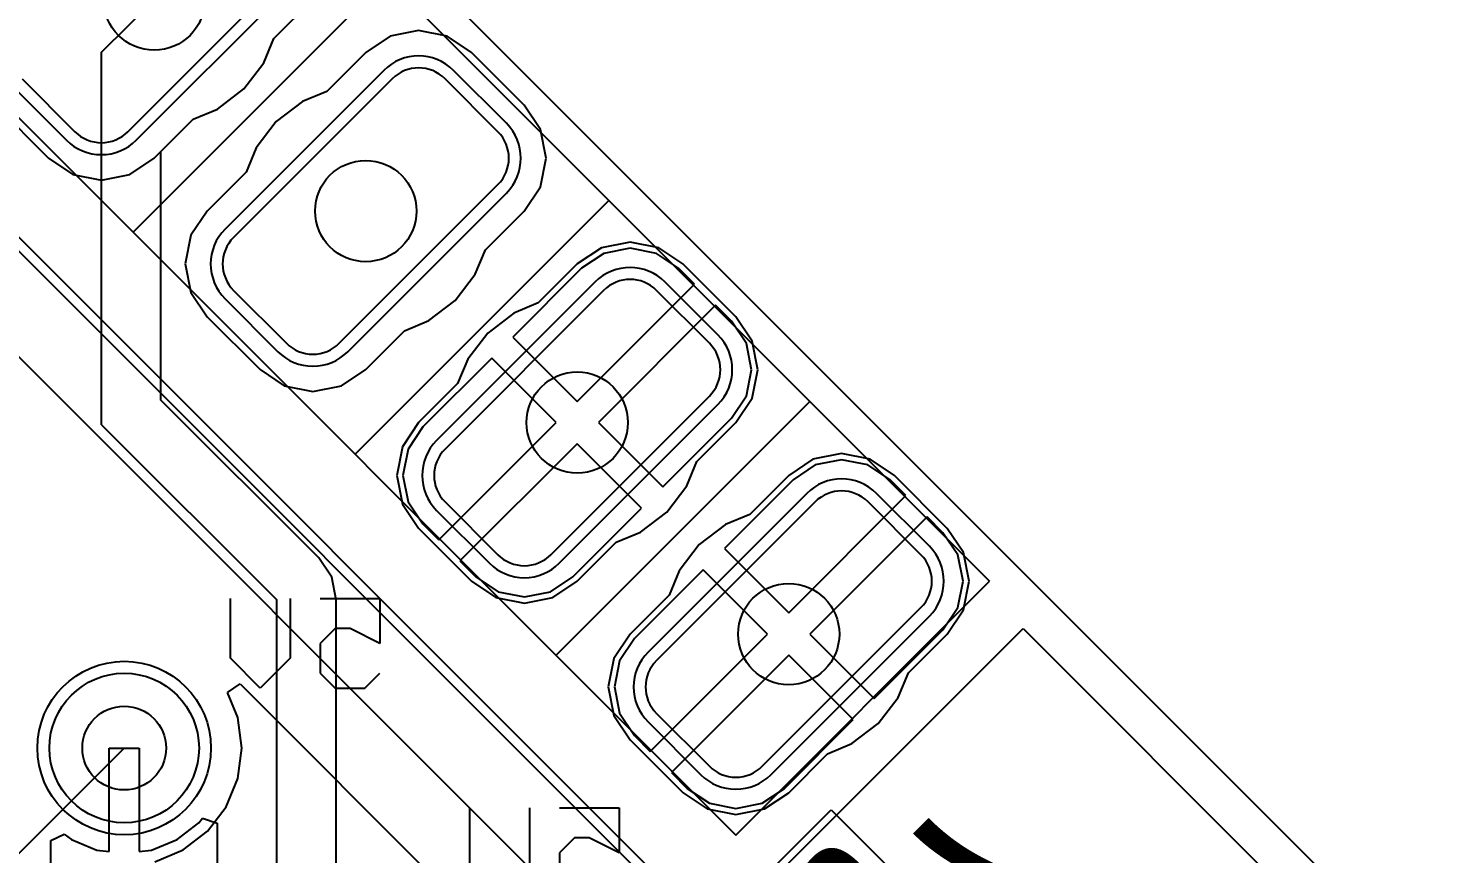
# Model space of a CAD drawing. Header units: millimetres. Extents: x 0 to 2.36, y 0 to 2.36.
# Drawn here: x 1.8874 to 2.36, y 1.7147 to 1.9906 of the extents above; entities that cross this region are included whole.
import ezdxf

# ---------------------------------------------------------------- set-up
doc = ezdxf.new("R2010")
doc.units = ezdxf.units.MM
doc.header["$MEASUREMENT"] = 0
for name, color, linetype in [('BottomLayer', 5, 'Continuous'), ('BottomOverlay', 54, 'Continuous'), ('BottomSolder', 6, 'Continuous'), ('MultiLayer', 9, 'Continuous'), ('PadHoleLayer', 156, 'Continuous'), ('TopLayer', 1, 'Continuous'), ('TopOverlay', 2, 'Continuous'), ('TopSolder', 216, 'Continuous'), ('ViaHoleLayer', 16, 'Continuous')]:
    doc.layers.add(name, color=color, linetype=linetype)

# ---------------------------------------------------------------- blocks, each defined once
blk = doc.blocks.new('___6_______B_4')
at = {"layer": 'BottomLayer'}
for p, q in [((-0.05, -0.1875), (-0.05, -0.2125)), ((-0.0375, -0.225), (0.0375, -0.225)), ((0.0375, -0.275), (-0.0375, -0.275)), ((-0.05, -0.2875), (-0.05, -0.3125)), ((0.05, -0.3125), (0.05, -0.2875)), ((-0.0375, -0.325), (0.0375, -0.325)), ((0.0375, -0.375), (-0.0375, -0.375)), ((-0.05, -0.3875), (-0.05, -0.4125)), ((0.05, -0.4125), (0.05, -0.3875)), ((-0.0375, -0.425), (0.0375, -0.425)), ((0.0375, -0.475), (-0.0375, -0.475)), ((-0.05, -0.4875), (-0.05, -0.5125)), ((0.05, -0.5125), (0.05, -0.4875)), ((-0.0375, -0.525), (0.0375, -0.525))]:
    blk.add_line(p, q, dxfattribs=at)
for centre, start, end in [((-0.0375, -0.2125), 180, 270), ((-0.0375, -0.2875), 90, 180), ((0.0375, -0.2875), 0, 90), ((-0.0375, -0.3125), 180, 270), ((0.0375, -0.3125), 270, 0), ((-0.0375, -0.3875), 90, 180), ((0.0375, -0.3875), 0, 90), ((-0.0375, -0.4125), 180, 270), ((0.0375, -0.4125), 270, 0), ((-0.0375, -0.4875), 90, 180), ((0.0375, -0.4875), 0, 90), ((-0.0375, -0.5125), 180, 270), ((0.0375, -0.5125), 270, 0)]:
    blk.add_arc(centre, 0.0125, start, end, dxfattribs=at)
at = {"layer": 'BottomOverlay'}
for p, q in [((-0.06, 0.045), (-0.06, -0.535)), ((0.06, 0.045), (0.06, -0.535)), ((-0.06, -0.25), (0.06, -0.25)), ((-0.06, -0.355), (0.06, -0.355)), ((-0.06, -0.45), (0.06, -0.45)), ((-0.06, -0.535), (0.06, -0.535))]:
    blk.add_line(p, q, dxfattribs=at)
at = {"layer": 'BottomSolder'}
for p, q in [((-0.054, -0.1875), (-0.054, -0.2125)), ((-0.0375, -0.229), (0.0375, -0.229)), ((0.0375, -0.271), (-0.0375, -0.271)), ((-0.054, -0.2875), (-0.054, -0.3125)), ((0.054, -0.3125), (0.054, -0.2875)), ((-0.0375, -0.329), (0.0375, -0.329)), ((0.0375, -0.371), (-0.0375, -0.371)), ((-0.054, -0.3875), (-0.054, -0.4125)), ((0.054, -0.4125), (0.054, -0.3875)), ((-0.0375, -0.429), (0.0375, -0.429)), ((0.0375, -0.471), (-0.0375, -0.471)), ((-0.054, -0.4875), (-0.054, -0.5125)), ((0.054, -0.5125), (0.054, -0.4875)), ((-0.0375, -0.529), (0.0375, -0.529))]:
    blk.add_line(p, q, dxfattribs=at)
for centre, start, end in [((-0.0375, -0.2125), 180, 270), ((-0.0375, -0.2875), 90, 180), ((0.0375, -0.2875), 0, 90), ((-0.0375, -0.3125), 180, 270), ((0.0375, -0.3125), 270, 0), ((-0.0375, -0.3875), 90, 180), ((0.0375, -0.3875), 0, 90), ((-0.0375, -0.4125), 180, 270), ((0.0375, -0.4125), 270, 0), ((-0.0375, -0.4875), 90, 180), ((0.0375, -0.4875), 0, 90), ((-0.0375, -0.5125), 180, 270), ((0.0375, -0.5125), 270, 0)]:
    blk.add_arc(centre, 0.0165, start, end, dxfattribs=at)
at = {"layer": 'MultiLayer'}
for p, q in [((-0.05, -0.1875), (-0.05, -0.2125)), ((-0.0375, -0.225), (0.0375, -0.225)), ((0.0375, -0.275), (-0.0375, -0.275)), ((-0.05, -0.2875), (-0.05, -0.3125)), ((0.05, -0.3125), (0.05, -0.2875)), ((-0.0375, -0.325), (0.0375, -0.325)), ((0.0375, -0.375), (-0.0375, -0.375)), ((-0.05, -0.3875), (-0.05, -0.4125)), ((0.05, -0.4125), (0.05, -0.3875)), ((-0.0375, -0.425), (0.0375, -0.425)), ((0.0375, -0.475), (-0.0375, -0.475)), ((-0.05, -0.4875), (-0.05, -0.5125)), ((0.05, -0.5125), (0.05, -0.4875)), ((-0.0375, -0.525), (0.0375, -0.525))]:
    blk.add_line(p, q, dxfattribs=at)
for centre, start, end in [((-0.0375, -0.2125), 180, 270), ((-0.0375, -0.2875), 90, 180), ((0.0375, -0.2875), 0, 90), ((-0.0375, -0.3125), 180, 270), ((0.0375, -0.3125), 270, 0), ((-0.0375, -0.3875), 90, 180), ((0.0375, -0.3875), 0, 90), ((-0.0375, -0.4125), 180, 270), ((0.0375, -0.4125), 270, 0), ((-0.0375, -0.4875), 90, 180), ((0.0375, -0.4875), 0, 90), ((-0.0375, -0.5125), 180, 270), ((0.0375, -0.5125), 270, 0)]:
    blk.add_arc(centre, 0.0125, start, end, dxfattribs=at)
at = {"layer": 'PadHoleLayer'}
for centre in [(0, -0.2), (0, -0.3), (0, -0.4), (0, -0.5)]:
    blk.add_circle(centre, 0.01693, dxfattribs=at)
at = {"layer": 'TopLayer'}
for p, q in [((-0.05, -0.1875), (-0.05, -0.2125)), ((-0.0375, -0.225), (0.0375, -0.225)), ((0.0375, -0.275), (-0.0375, -0.275)), ((-0.05, -0.2875), (-0.05, -0.3125)), ((0.05, -0.3125), (0.05, -0.2875)), ((-0.0375, -0.325), (0.0375, -0.325)), ((0.0375, -0.375), (-0.0375, -0.375)), ((-0.05, -0.3875), (-0.05, -0.4125)), ((0.05, -0.4125), (0.05, -0.3875)), ((-0.0375, -0.425), (0.0375, -0.425)), ((0.0375, -0.475), (-0.0375, -0.475)), ((-0.05, -0.4875), (-0.05, -0.5125)), ((0.05, -0.5125), (0.05, -0.4875)), ((-0.0375, -0.525), (0.0375, -0.525))]:
    blk.add_line(p, q, dxfattribs=at)
for centre, start, end in [((-0.0375, -0.2125), 180, 270), ((-0.0375, -0.2875), 90, 180), ((0.0375, -0.2875), 0, 90), ((-0.0375, -0.3125), 180, 270), ((0.0375, -0.3125), 270, 0), ((-0.0375, -0.3875), 90, 180), ((0.0375, -0.3875), 0, 90), ((-0.0375, -0.4125), 180, 270), ((0.0375, -0.4125), 270, 0), ((-0.0375, -0.4875), 90, 180), ((0.0375, -0.4875), 0, 90), ((-0.0375, -0.5125), 180, 270), ((0.0375, -0.5125), 270, 0)]:
    blk.add_arc(centre, 0.0125, start, end, dxfattribs=at)
at = {"layer": 'TopSolder'}
for p, q in [((-0.054, -0.1875), (-0.054, -0.2125)), ((-0.0375, -0.229), (0.0375, -0.229)), ((0.0375, -0.271), (-0.0375, -0.271)), ((-0.054, -0.2875), (-0.054, -0.3125)), ((0.054, -0.3125), (0.054, -0.2875)), ((-0.0375, -0.329), (0.0375, -0.329)), ((0.0375, -0.371), (-0.0375, -0.371)), ((-0.054, -0.3875), (-0.054, -0.4125)), ((0.054, -0.4125), (0.054, -0.3875)), ((-0.0375, -0.429), (0.0375, -0.429)), ((0.0375, -0.471), (-0.0375, -0.471)), ((-0.054, -0.4875), (-0.054, -0.5125)), ((0.054, -0.5125), (0.054, -0.4875)), ((-0.0375, -0.529), (0.0375, -0.529))]:
    blk.add_line(p, q, dxfattribs=at)
for centre, start, end in [((-0.0375, -0.2125), 180, 270), ((-0.0375, -0.2875), 90, 180), ((0.0375, -0.2875), 0, 90), ((-0.0375, -0.3125), 180, 270), ((0.0375, -0.3125), 270, 0), ((-0.0375, -0.3875), 90, 180), ((0.0375, -0.3875), 0, 90), ((-0.0375, -0.4125), 180, 270), ((0.0375, -0.4125), 270, 0), ((-0.0375, -0.4875), 90, 180), ((0.0375, -0.4875), 0, 90), ((-0.0375, -0.5125), 180, 270), ((0.0375, -0.5125), 270, 0)]:
    blk.add_arc(centre, 0.0165, start, end, dxfattribs=at)
blk = doc.blocks.new('JST_B6B_10')
at = {"layer": 'TopOverlay'}
for p, q in [((-0.105, 0.585), (0.135, 0.585)), ((-0.105, -0.1), (-0.105, 0.585))]:
    blk.add_line(p, q, dxfattribs=at)

msp = doc.modelspace()

# ---------------------------------------------------------------- linework, layer by layer
at = {"layer": 'BottomLayer'}
for p, q in [((1.66877, 2.36), (2.36, 1.66877)), ((1.9119, 1.98261), (1.92957, 2.00028)), ((1.96953, 1.98722), (1.98255, 2.00024)), ((2.01792, 1.98985), (2.00836, 1.98795)), ((2.02748, 1.98795), (2.01792, 1.98985)), ((1.96616, 1.97908), (1.96953, 1.98722)), ((2.00836, 1.98795), (2.00026, 1.98254)), ((2.03558, 1.98254), (2.02748, 1.98795)), ((1.9119, 1.8581), (1.9119, 1.98261)), ((2.00026, 1.98254), (1.98723, 1.96951)), ((2.05326, 1.96486), (2.03558, 1.98254)), ((1.95943, 1.97032), (1.96616, 1.97908)), ((1.95068, 1.9636), (1.95943, 1.97032)), ((1.9791, 1.96614), (1.97034, 1.95942)), ((1.98723, 1.96951), (1.9791, 1.96614)), ((1.94254, 1.96023), (1.95068, 1.9636)), ((2.05867, 1.95675), (2.05326, 1.96486)), ((1.93178, 1.94947), (1.94254, 1.96023)), ((1.97034, 1.95942), (1.96362, 1.95066)), ((2.06058, 1.94719), (2.05867, 1.95675)), ((1.93178, 1.86634), (1.93178, 1.94947)), ((1.96362, 1.95066), (1.96025, 1.94253)), ((2.05867, 1.93764), (2.06058, 1.94719)), ((1.96025, 1.94253), (1.94722, 1.9295)), ((2.05326, 1.92953), (2.05867, 1.93764)), ((1.94722, 1.9295), (1.94181, 1.9214)), ((2.04024, 1.91651), (2.05326, 1.92953)), ((1.94181, 1.9214), (1.93991, 1.91184)), ((2.08863, 1.91914), (2.07907, 1.91724)), ((2.09819, 1.91724), (2.08863, 1.91914)), ((2.03687, 1.90837), (2.04024, 1.91651)), ((2.07907, 1.91724), (2.07097, 1.91183)), ((2.10629, 1.91183), (2.09819, 1.91724)), ((1.93991, 1.91184), (1.94181, 1.90228)), ((2.07097, 1.91183), (2.05794, 1.8988)), ((2.12397, 1.89415), (2.10629, 1.91183)), ((2.03015, 1.89961), (2.03687, 1.90837)), ((1.94181, 1.90228), (1.94722, 1.89418)), ((2.02139, 1.89289), (2.03015, 1.89961)), ((2.04981, 1.89543), (2.04105, 1.88871)), ((2.05794, 1.8988), (2.04981, 1.89543)), ((1.94722, 1.89418), (1.9649, 1.8765)), ((2.01325, 1.88952), (2.02139, 1.89289)), ((2.12939, 1.88604), (2.12397, 1.89415)), ((2.00023, 1.8765), (2.01325, 1.88952)), ((2.04105, 1.88871), (2.03433, 1.87995)), ((2.13129, 1.87648), (2.12939, 1.88604)), ((1.9649, 1.8765), (1.973, 1.87108)), ((1.99212, 1.87108), (2.00023, 1.8765)), ((2.03433, 1.87995), (2.03096, 1.87182)), ((2.12939, 1.86692), (2.13129, 1.87648)), ((2.03096, 1.87182), (2.01793, 1.85879)), ((1.973, 1.87108), (1.98256, 1.86918)), ((1.98256, 1.86918), (1.99212, 1.87108)), ((2.12397, 1.85882), (2.12939, 1.86692)), ((1.98456, 1.81356), (1.93178, 1.86634)), ((1.9119, 1.8581), (1.9705, 1.7995)), ((2.01793, 1.85879), (2.01252, 1.85069)), ((2.11095, 1.8458), (2.12397, 1.85882)), ((2.01252, 1.85069), (2.01062, 1.84113)), ((2.15934, 1.84843), (2.14978, 1.84653)), ((2.1689, 1.84653), (2.15934, 1.84843)), ((2.10758, 1.83766), (2.11095, 1.8458)), ((2.14978, 1.84653), (2.14168, 1.84111)), ((2.177, 1.84111), (2.1689, 1.84653)), ((2.01062, 1.84113), (2.01252, 1.83157)), ((2.14168, 1.84111), (2.12865, 1.82809)), ((2.19468, 1.82344), (2.177, 1.84111)), ((2.10086, 1.8289), (2.10758, 1.83766)), ((2.01252, 1.83157), (2.01793, 1.82347)), ((2.0921, 1.82218), (2.10086, 1.8289)), ((2.12052, 1.82472), (2.11176, 1.818)), ((2.12865, 1.82809), (2.12052, 1.82472)), ((2.01793, 1.82347), (2.03561, 1.80579)), ((2.08396, 1.81881), (2.0921, 1.82218)), ((2.2001, 1.81533), (2.19468, 1.82344)), ((2.07094, 1.80579), (2.08396, 1.81881)), ((2.11176, 1.818), (2.10504, 1.80924)), ((2.202, 1.80577), (2.2001, 1.81533)), ((1.98887, 1.80711), (1.98456, 1.81356)), ((1.99038, 1.7995), (1.98887, 1.80711)), ((2.03561, 1.80579), (2.04371, 1.80037)), ((2.06283, 1.80037), (2.07094, 1.80579)), ((2.10504, 1.80924), (2.10167, 1.80111)), ((2.2001, 1.79621), (2.202, 1.80577)), ((2.10167, 1.80111), (2.08864, 1.78808)), ((1.9705, 1.61418), (1.9705, 1.7995)), ((1.99038, 1.69092), (1.99038, 1.7995)), ((2.04371, 1.80037), (2.05327, 1.79847)), ((2.05327, 1.79847), (2.06283, 1.80037)), ((2.19468, 1.78811), (2.2001, 1.79621)), ((2.08864, 1.78808), (2.08323, 1.77998)), ((2.18166, 1.77509), (2.19468, 1.78811)), ((2.08323, 1.77998), (2.08133, 1.77042)), ((2.17829, 1.76695), (2.18166, 1.77509)), ((2.08133, 1.77042), (2.08323, 1.76086)), ((2.17157, 1.75819), (2.17829, 1.76695)), ((2.08323, 1.76086), (2.08864, 1.75275)), ((2.16281, 1.75147), (2.17157, 1.75819)), ((1.9145, 1.71536), (1.9145, 1.75)), ((1.9145, 1.75), (1.9245, 1.75)), ((1.9245, 1.75), (1.9245, 1.71536)), ((2.08864, 1.75275), (2.10632, 1.73508)), ((2.15467, 1.7481), (2.16281, 1.75147)), ((2.14165, 1.73508), (2.15467, 1.7481)), ((2.10632, 1.73508), (2.11443, 1.72966)), ((2.13354, 1.72966), (2.14165, 1.73508)), ((1.93715, 1.71943), (1.94446, 1.72504)), ((1.94446, 1.72504), (1.94562, 1.72654)), ((1.94562, 1.72654), (1.95062, 1.72485)), ((2.11443, 1.72966), (2.12398, 1.72776)), ((2.12398, 1.72776), (2.13354, 1.72966)), ((1.89498, 1.71905), (1.89946, 1.72126)), ((1.89946, 1.72126), (1.90185, 1.71943)), ((1.95062, 1.72485), (1.95062, 1.62242)), ((1.89498, 1.67197), (1.89498, 1.71905)), ((1.90185, 1.71943), (1.91036, 1.7159)), ((1.91036, 1.7159), (1.9145, 1.71536)), ((1.9245, 1.71536), (1.92864, 1.7159)), ((1.92864, 1.7159), (1.93715, 1.71943))]:
    msp.add_line(p, q, dxfattribs=at)
msp.add_circle((1.9195, 1.75), 0.025, dxfattribs=at)
at = {"layer": 'BottomOverlay'}
for p, q in [((1.95501, 1.78), (1.95501, 1.8)), ((1.975, 1.8), (1.975, 1.78)), ((1.985, 1.8), (2.00499, 1.8)), ((2.00499, 1.8), (2.00499, 1.785)), ((1.99, 1.79), (1.985, 1.785)), ((1.995, 1.79), (1.99, 1.79)), ((2.00499, 1.785), (1.995, 1.79)), ((1.985, 1.785), (1.985, 1.775)), ((1.965, 1.77), (1.95501, 1.78)), ((1.975, 1.78), (1.965, 1.77)), ((1.985, 1.775), (1.99, 1.77)), ((1.99999, 1.77), (2.00499, 1.775)), ((1.99, 1.77), (1.99999, 1.77)), ((2.03501, 1.71), (2.03501, 1.73)), ((2.055, 1.73), (2.055, 1.71)), ((2.065, 1.73), (2.08499, 1.73)), ((2.08499, 1.73), (2.08499, 1.715)), ((2.07, 1.72), (2.065, 1.715)), ((2.075, 1.72), (2.07, 1.72)), ((2.08499, 1.715), (2.075, 1.72)), ((2.065, 1.715), (2.065, 1.705))]:
    msp.add_line(p, q, dxfattribs=at)
at = {"layer": 'BottomSolder'}
msp.add_circle((1.9195, 1.75), 0.029, dxfattribs=at)
at = {"layer": 'TopLayer'}
for p, q in [((1.66877, 2.36), (2.36, 1.66877)), ((1.96953, 1.98722), (1.98255, 2.00024)), ((2.01792, 1.98985), (2.00836, 1.98795)), ((2.02748, 1.98795), (2.01792, 1.98985)), ((2.14382, 1.6565), (1.81266, 1.98766)), ((1.96616, 1.97908), (1.96953, 1.98722)), ((2.00836, 1.98795), (2.00026, 1.98254)), ((2.03558, 1.98254), (2.02748, 1.98795)), ((2.00026, 1.98254), (1.98723, 1.96951)), ((2.05326, 1.96486), (2.03558, 1.98254)), ((1.95943, 1.97032), (1.96616, 1.97908)), ((1.795, 1.97), (2.17, 1.595)), ((1.95068, 1.9636), (1.95943, 1.97032)), ((1.9791, 1.96614), (1.97034, 1.95942)), ((1.98723, 1.96951), (1.9791, 1.96614)), ((1.87651, 1.96489), (1.89419, 1.94721)), ((1.94254, 1.96023), (1.95068, 1.9636)), ((2.05867, 1.95675), (2.05326, 1.96486)), ((1.92952, 1.94721), (1.94254, 1.96023)), ((1.97034, 1.95942), (1.96362, 1.95066)), ((2.06058, 1.94719), (2.05867, 1.95675)), ((1.89419, 1.94721), (1.90229, 1.94179)), ((1.92141, 1.94179), (1.92952, 1.94721)), ((1.96362, 1.95066), (1.96025, 1.94253)), ((2.05867, 1.93764), (2.06058, 1.94719)), ((1.96025, 1.94253), (1.94722, 1.9295)), ((1.90229, 1.94179), (1.91185, 1.93989)), ((1.91185, 1.93989), (1.92141, 1.94179)), ((2.05326, 1.92953), (2.05867, 1.93764)), ((1.94722, 1.9295), (1.94181, 1.9214)), ((2.04024, 1.91651), (2.05326, 1.92953)), ((1.94181, 1.9214), (1.93991, 1.91184)), ((2.03687, 1.90837), (2.04024, 1.91651)), ((2.07985, 1.91536), (2.07241, 1.91038)), ((2.08863, 1.9171), (2.07985, 1.91536)), ((2.09741, 1.91536), (2.08863, 1.9171)), ((2.10485, 1.91038), (2.09741, 1.91536)), ((1.93991, 1.91184), (1.94181, 1.90228)), ((2.07241, 1.91038), (2.04943, 1.8874)), ((2.11015, 1.90508), (2.10485, 1.91038)), ((2.03015, 1.89961), (2.03687, 1.90837)), ((2.07095, 1.86588), (2.11015, 1.90508)), ((1.94181, 1.90228), (1.94722, 1.89418)), ((2.02139, 1.89289), (2.03015, 1.89961)), ((2.11723, 1.89801), (2.07802, 1.85881)), ((2.12253, 1.89271), (2.11723, 1.89801)), ((1.94722, 1.89418), (1.9649, 1.8765)), ((2.01325, 1.88952), (2.02139, 1.89289)), ((2.1275, 1.88526), (2.12253, 1.89271)), ((2.00023, 1.8765), (2.01325, 1.88952)), ((2.04943, 1.8874), (2.07095, 1.86588)), ((2.12925, 1.87648), (2.1275, 1.88526)), ((1.9649, 1.8765), (1.973, 1.87108)), ((1.99212, 1.87108), (2.00023, 1.8765)), ((2.04236, 1.88033), (2.01937, 1.85735)), ((2.06388, 1.85881), (2.04236, 1.88033)), ((2.1275, 1.8677), (2.12925, 1.87648)), ((1.973, 1.87108), (1.98256, 1.86918)), ((1.98256, 1.86918), (1.99212, 1.87108)), ((2.12253, 1.86026), (2.1275, 1.8677)), ((2.01937, 1.85735), (2.0144, 1.84991)), ((2.02468, 1.8196), (2.06388, 1.85881)), ((2.07802, 1.85881), (2.09955, 1.83728)), ((2.09955, 1.83728), (2.12253, 1.86026)), ((2.0144, 1.84991), (2.01266, 1.84113)), ((2.07095, 1.85174), (2.03175, 1.81253)), ((2.09248, 1.83021), (2.07095, 1.85174)), ((2.15056, 1.84465), (2.14312, 1.83967)), ((2.15934, 1.84639), (2.15056, 1.84465)), ((2.16812, 1.84465), (2.15934, 1.84639)), ((2.17556, 1.83967), (2.16812, 1.84465)), ((2.01266, 1.84113), (2.0144, 1.83235)), ((2.14312, 1.83967), (2.12014, 1.81669)), ((2.18086, 1.83437), (2.17556, 1.83967)), ((2.14166, 1.79517), (2.18086, 1.83437)), ((2.0144, 1.83235), (2.01937, 1.82491)), ((2.0695, 1.80723), (2.09248, 1.83021)), ((2.01937, 1.82491), (2.02468, 1.8196)), ((2.18794, 1.8273), (2.14873, 1.7881)), ((2.19324, 1.82199), (2.18794, 1.8273)), ((2.19821, 1.81455), (2.19324, 1.82199)), ((2.12014, 1.81669), (2.14166, 1.79517)), ((2.03175, 1.81253), (2.03705, 1.80723)), ((2.19996, 1.80577), (2.19821, 1.81455)), ((2.03705, 1.80723), (2.04449, 1.80226)), ((2.06205, 1.80226), (2.0695, 1.80723)), ((2.11307, 1.80962), (2.09009, 1.78664)), ((2.13459, 1.7881), (2.11307, 1.80962)), ((2.19821, 1.79699), (2.19996, 1.80577)), ((2.04449, 1.80226), (2.05327, 1.80051)), ((2.05327, 1.80051), (2.06205, 1.80226)), ((2.19324, 1.78955), (2.19821, 1.79699)), ((2.09009, 1.78664), (2.08511, 1.7792)), ((2.09539, 1.74889), (2.13459, 1.7881)), ((2.14873, 1.7881), (2.17026, 1.76657)), ((2.17026, 1.76657), (2.19324, 1.78955)), ((2.08511, 1.7792), (2.08337, 1.77042)), ((2.14166, 1.78102), (2.10246, 1.74182)), ((2.16319, 1.7595), (2.14166, 1.78102)), ((1.95401, 1.76859), (1.95825, 1.77142)), ((1.9575, 1.76018), (1.95401, 1.76859)), ((1.95825, 1.77142), (2.1085, 1.62118)), ((2.08337, 1.77042), (2.08511, 1.76164)), ((1.95884, 1.75), (1.9575, 1.76018)), ((2.08511, 1.76164), (2.09009, 1.7542)), ((2.14021, 1.73652), (2.16319, 1.7595)), ((2.09009, 1.7542), (2.09539, 1.74889)), ((1.862, 1.6925), (1.9195, 1.75)), ((1.9575, 1.73982), (1.95884, 1.75)), ((1.95357, 1.73033), (1.9575, 1.73982)), ((2.10246, 1.74182), (2.10776, 1.73652)), ((2.10776, 1.73652), (2.11521, 1.73155)), ((2.13276, 1.73155), (2.14021, 1.73652)), ((1.94732, 1.72218), (1.95357, 1.73033)), ((2.11521, 1.73155), (2.12398, 1.7298)), ((2.12398, 1.7298), (2.13276, 1.73155)), ((1.93917, 1.71593), (1.94732, 1.72218)), ((1.92968, 1.712), (1.93917, 1.71593))]:
    msp.add_line(p, q, dxfattribs=at)
msp.add_circle((1.9195, 1.75), 0.025, dxfattribs=at)
at = {"layer": 'TopOverlay'}
for p, q in [((1.675, 2.13), (2.115, 1.69)), ((2.12, 1.69), (2.22, 1.79)), ((2.22, 1.79), (2.35, 1.66))]:
    msp.add_line(p, q, dxfattribs=at)
at = {"layer": 'TopSolder'}
msp.add_circle((1.9195, 1.75), 0.029, dxfattribs=at)
at = {"layer": 'ViaHoleLayer'}
msp.add_circle((1.9195, 1.75), 0.014, dxfattribs=at)

# ---------------------------------------------------------------- block references
for name, p, rotation in [('___6_______B_4', (1.78811, 2.14165), 45), ('JST_B6B_10', (1.81645, 1.24145), 315)]:
    msp.add_blockref(name, p, dxfattribs=dict(rotation=rotation))

# ---------------------------------------------------------------- texts
at = {"layer": 'BottomOverlay', "text_generation_flag": 2}
msp.add_text('j7', height=0.06, rotation=225, dxfattribs=at).set_placement((2.16048, 1.69874))

doc.saveas('drawing.dxf')
